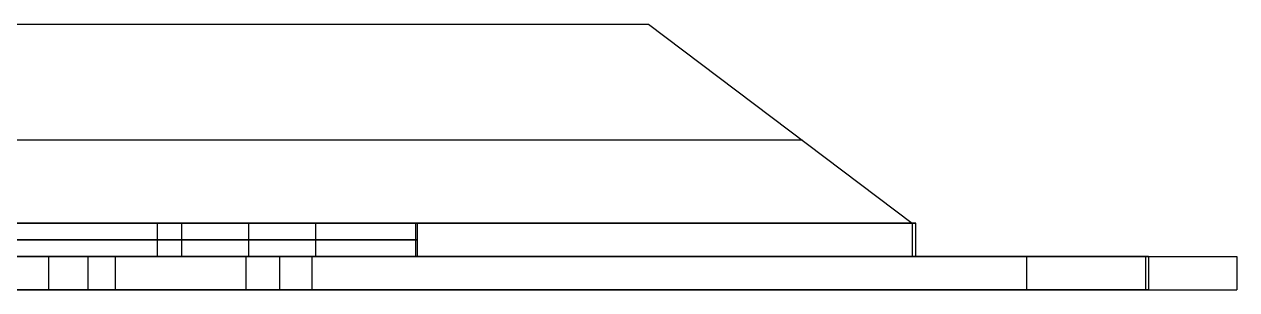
# Model space of a CAD drawing. Header units: millimetres. Extents: x -1533 to 16534, y -9814 to -2517.
# Drawn here: x 518 to 1101, y -9093 to -8965 of the extents above; entities that cross this region are included whole.
import ezdxf

# ---------------------------------------------------------------- set-up
doc = ezdxf.new("R2010")
doc.units = ezdxf.units.MM
doc.header["$MEASUREMENT"] = 0
doc.layers.add('DM', color=7, linetype='Continuous', true_color=0xbf3f3f)
doc.layers.add('LINEAS', color=5, linetype='Continuous', true_color=0x0000ff)

msp = doc.modelspace()

# ---------------------------------------------------------------- linework, layer by layer
at = {"layer": 'DM'}
for p, q in [((3.33077, -8964.96499, 921.95181), (817.79006, -8964.96499, 921.95181)), ((3.33077, -8964.96499, 937.97438), (817.79006, -8964.96499, 937.97438)), ((3.33077, -8964.96499, 929.9631), (817.79006, -8964.96499, 929.9631)), ((817.79006, -8964.96499, 921.95181), (817.79006, -8964.96499, 937.97438)), ((817.79006, -8964.96499, 921.95181), (944.49452, -9060.48257, 921.95181)), ((817.79006, -8964.96499, 937.97438), (944.49452, -9060.48257, 937.97438)), ((817.79006, -8964.96499, 929.9631), (944.49452, -9060.48257, 929.9631)), ((881.14229, -9012.72378, 921.95181), (881.14229, -9012.72378, 937.97438)), ((891.76929, -9020.73506, 921.95181), (341.52529, -9020.73506, 921.95181)), ((891.76929, -9020.73506, 937.97438), (341.52529, -9020.73506, 937.97438)), ((706.60924, -9060.48257, 1048.19949), (341.52529, -9060.48257, 1048.19949)), ((456.80006, -9060.48257, 807.89781), (706.60924, -9060.48257, 807.89781)), ((593.16624, -9060.48257, 921.95181), (462.93411, -9060.48257, 921.95181)), ((593.16624, -9060.48257, 937.97438), (462.93411, -9060.48257, 937.97438)), ((593.16624, -9060.48257, 929.9631), (462.93411, -9060.48257, 929.9631)), ((593.16624, -9060.48257, 921.95181), (462.93411, -9060.48257, 921.95181)), ((593.16624, -9060.48257, 937.97438), (462.93411, -9060.48257, 937.97438)), ((581.70465, -9076.50514, 807.89781), (581.70465, -9060.48257, 807.89781)), ((593.16624, -9060.48257, 937.97438), (593.16624, -9076.50514, 937.97438)), ((593.16624, -9060.48257, 921.95181), (593.16624, -9076.50514, 921.95181)), ((593.16624, -9060.48257, 921.95181), (593.16624, -9060.48257, 937.97438)), ((657.70701, -9060.48257, 921.95181), (593.16624, -9060.48257, 921.95181)), ((593.16624, -9060.48257, 937.97438), (657.70701, -9060.48257, 937.97438)), ((593.16624, -9060.48257, 929.9631), (593.16624, -9076.50514, 929.9631)), ((593.16624, -9060.48257, 937.97438), (593.16624, -9076.50514, 937.97438)), ((593.16624, -9060.48257, 921.95181), (593.16624, -9076.50514, 921.95181)), ((657.70701, -9060.48257, 921.95181), (593.16624, -9060.48257, 921.95181)), ((593.16624, -9060.48257, 937.97438), (657.70701, -9060.48257, 937.97438)), ((593.16624, -9060.48257, 921.95181), (593.16624, -9060.48257, 937.97438)), ((593.16624, -9060.48257, 929.9631), (593.16624, -9076.50514, 929.9631)), ((625.43663, -9060.48257, 937.97438), (625.43663, -9076.50514, 937.97438)), ((625.43663, -9060.48257, 921.95181), (625.43663, -9076.50514, 921.95181)), ((625.43663, -9060.48257, 937.97438), (625.43663, -9076.50514, 937.97438)), ((625.43663, -9060.48257, 921.95181), (625.43663, -9076.50514, 921.95181)), ((706.60924, -9060.48257, 921.95181), (657.70701, -9060.48257, 921.95181)), ((706.60924, -9060.48257, 937.97438), (657.70701, -9060.48257, 937.97438)), ((657.70701, -9060.48257, 937.97438), (657.70701, -9076.50514, 937.97438)), ((657.70701, -9060.48257, 921.95181), (657.70701, -9076.50514, 921.95181)), ((657.70701, -9060.48257, 937.97438), (657.70701, -9060.48257, 921.95181)), ((706.60924, -9060.48257, 929.9631), (657.70701, -9060.48257, 929.9631)), ((657.70701, -9060.48257, 929.9631), (657.70701, -9076.50514, 929.9631)), ((657.70701, -9060.48257, 937.97438), (657.70701, -9076.50514, 937.97438)), ((657.70701, -9060.48257, 921.95181), (657.70701, -9076.50514, 921.95181)), ((706.60924, -9060.48257, 921.95181), (657.70701, -9060.48257, 921.95181)), ((657.70701, -9060.48257, 937.97438), (657.70701, -9060.48257, 921.95181)), ((706.60924, -9060.48257, 937.97438), (657.70701, -9060.48257, 937.97438)), ((657.70701, -9060.48257, 929.9631), (657.70701, -9076.50514, 929.9631)), ((705.93509, -9076.50514, 921.95181), (705.93509, -9060.48257, 921.95181)), ((705.93509, -9060.48257, -260.15158), (705.93509, -9060.48257, 921.95181)), ((705.93509, -9076.50514, -260.15158), (705.93509, -9060.48257, -260.15158)), ((705.93509, -9060.48257, 921.95181), (946.23678, -9060.48257, 921.95181)), ((946.23678, -9060.48257, -260.15158), (705.93509, -9060.48257, -260.15158)), ((706.60924, -9076.50514, 921.95181), (706.60924, -9060.48257, 921.95181)), ((706.60924, -9076.50514, 937.97438), (706.60924, -9060.48257, 937.97438)), ((706.60924, -9060.48257, 921.95181), (706.60924, -9060.48257, 937.97438)), ((706.60924, -9076.50514, 929.9631), (706.60924, -9060.48257, 929.9631)), ((706.60924, -9076.50514, 1048.19949), (706.60924, -9060.48257, 1048.19949)), ((706.60924, -9076.50514, 807.89781), (706.60924, -9060.48257, 807.89781)), ((706.60924, -9060.48257, 807.89781), (706.60924, -9060.48257, 921.95181)), ((706.60924, -9076.50514, 921.95181), (706.60924, -9060.48257, 921.95181)), ((706.60924, -9076.50514, 937.97438), (706.60924, -9060.48257, 937.97438)), ((706.60924, -9060.48257, 937.97438), (706.60924, -9060.48257, 1048.19949)), ((706.60924, -9060.48257, 921.95181), (706.60924, -9060.48257, 937.97438)), ((706.60924, -9076.50514, 928.04865), (706.60924, -9060.48257, 928.04865)), ((944.49452, -9060.48257, 921.95181), (944.49452, -9060.48257, 937.97438)), ((944.49452, -9060.48257, 921.95181), (944.49452, -9076.50514, 921.95181)), ((944.49452, -9060.48257, 937.97438), (944.49452, -9076.50514, 937.97438)), ((944.49452, -9060.48257, 929.9631), (944.49452, -9076.50514, 929.9631)), ((946.23678, -9076.50514, 921.95181), (946.23678, -9060.48257, 921.95181)), ((946.23678, -9076.50514, -260.15158), (946.23678, -9060.48257, -260.15158)), ((946.23678, -9060.48257, 921.95181), (946.23678, -9060.48257, -260.15158)), ((706.60924, -9068.49385, 1048.19949), (341.52529, -9068.49385, 1048.19949)), ((456.80006, -9068.49385, 807.89781), (706.60924, -9068.49385, 807.89781)), ((593.16624, -9068.49385, 921.95181), (593.16624, -9068.49385, 937.97438)), ((593.16624, -9068.49385, 937.97438), (657.70701, -9068.49385, 937.97438)), ((657.70701, -9068.49385, 921.95181), (593.16624, -9068.49385, 921.95181)), ((593.16624, -9068.49385, 921.95181), (593.16624, -9068.49385, 937.97438)), ((593.16624, -9068.49385, 937.97438), (657.70701, -9068.49385, 937.97438)), ((657.70701, -9068.49385, 921.95181), (593.16624, -9068.49385, 921.95181)), ((657.70701, -9068.49385, 937.97438), (657.70701, -9068.49385, 921.95181)), ((657.70701, -9068.49385, 937.97438), (657.70701, -9068.49385, 921.95181)), ((706.60924, -9068.49385, 937.97438), (706.60924, -9068.49385, 921.95181)), ((706.60924, -9068.49385, 921.95181), (706.60924, -9068.49385, 937.97438)), ((706.60924, -9068.49385, 807.89781), (706.60924, -9068.49385, 921.95181)), ((706.60924, -9068.49385, 937.97438), (706.60924, -9068.49385, 1048.19949)), ((944.49452, -9068.49385, 921.95181), (944.49452, -9068.49385, 937.97438)), ((-129.33761, -9076.50514, -804.87119), (640.2641, -9076.50514, -804.87119)), ((529.29822, -9076.50514, -631.96596), (-129.33761, -9076.50514, -631.96596)), ((706.60924, -9076.50514, 1048.19949), (341.52529, -9076.50514, 1048.19949)), ((456.80006, -9076.50514, 807.89781), (706.60924, -9076.50514, 807.89781)), ((640.2641, -9076.50514, -717.82237), (529.29822, -9076.50514, -631.96596)), ((529.29822, -9076.50514, -631.96596), (529.29822, -9092.52771, -631.96596)), ((548.09424, -9076.50514, 542.55967), (1100.59311, -9076.50514, 542.55967)), ((548.09424, -9076.50514, 542.55967), (548.09424, -9092.52771, 542.55967)), ((655.92931, -9076.50514, 1128.85979), (548.09424, -9076.50514, 1128.85979)), ((548.09424, -9076.50514, 1128.85979), (548.09424, -9092.52771, 1128.85979)), ((548.09424, -9076.50514, 1128.85979), (548.09424, -9076.50514, 542.55967)), ((1056.66666, -9076.50514, -150.16172), (561.34076, -9076.50514, -150.16172)), ((561.34076, -9076.50514, -150.16172), (561.34076, -9092.52771, -150.16172)), ((561.34076, -9076.50514, -150.16172), (561.34076, -9076.50514, -459.00952)), ((561.34076, -9076.50514, -459.00952), (561.34076, -9092.52771, -459.00952)), ((624.13615, -9076.50514, 400.87437), (561.38638, -9076.50514, -110.06628)), ((561.38638, -9076.50514, -110.06628), (561.38638, -9092.52771, -110.06628)), ((561.38638, -9076.50514, -110.06628), (1058.14127, -9076.50514, -110.06628)), ((593.16624, -9076.50514, 921.95181), (593.16624, -9076.50514, 937.97438)), ((593.16624, -9076.50514, 937.97438), (657.70701, -9076.50514, 937.97438)), ((657.70701, -9076.50514, 921.95181), (593.16624, -9076.50514, 921.95181)), ((593.16624, -9076.50514, 929.9631), (657.70701, -9076.50514, 929.9631)), ((593.16624, -9076.50514, 921.95181), (593.16624, -9076.50514, 937.97438)), ((593.16624, -9076.50514, 937.97438), (657.70701, -9076.50514, 937.97438)), ((657.70701, -9076.50514, 921.95181), (593.16624, -9076.50514, 921.95181)), ((999.4473, -9076.50514, 400.87437), (624.13615, -9076.50514, 400.87437)), ((624.13615, -9076.50514, 400.87437), (624.13615, -9092.52771, 400.87437)), ((625.43663, -9076.50514, 937.97438), (625.43663, -9076.50514, 921.95181)), ((640.2641, -9076.50514, -804.87119), (640.2641, -9092.52771, -804.87119)), ((640.2641, -9076.50514, -804.87119), (640.2641, -9076.50514, -717.82237)), ((640.2641, -9076.50514, -717.82237), (640.2641, -9092.52771, -717.82237)), ((655.92931, -9076.50514, 1128.85979), (655.92931, -9092.52771, 1128.85979)), ((657.70701, -9076.50514, 937.97438), (657.70701, -9076.50514, 921.95181)), ((657.70701, -9076.50514, 937.97438), (657.70701, -9076.50514, 921.95181)), ((705.93509, -9076.50514, -260.15158), (705.93509, -9076.50514, 921.95181)), ((705.93509, -9076.50514, 921.95181), (946.23678, -9076.50514, 921.95181)), ((946.23678, -9076.50514, -260.15158), (705.93509, -9076.50514, -260.15158)), ((944.49452, -9076.50514, 921.95181), (706.60924, -9076.50514, 921.95181)), ((944.49452, -9076.50514, 937.97438), (706.60924, -9076.50514, 937.97438)), ((706.60924, -9076.50514, 937.97438), (706.60924, -9076.50514, 921.95181)), ((944.49452, -9076.50514, 929.9631), (706.60924, -9076.50514, 929.9631)), ((706.60924, -9076.50514, 807.89781), (706.60924, -9076.50514, 921.95181)), ((706.60924, -9076.50514, 937.97438), (706.60924, -9076.50514, 1048.19949)), ((706.60924, -9076.50514, 937.97438), (706.60924, -9076.50514, 921.95181)), ((825.55188, -9076.50514, 921.95181), (825.55188, -9076.50514, 937.97438)), ((944.49452, -9076.50514, 921.95181), (944.49452, -9076.50514, 937.97438)), ((946.23678, -9076.50514, 921.95181), (946.23678, -9076.50514, -260.15158)), ((999.4473, -9076.50514, 400.87437), (999.4473, -9092.52771, 400.87437)), ((1058.14127, -9076.50514, -110.06628), (999.4473, -9076.50514, 400.87437)), ((1056.66666, -9076.50514, -150.16172), (1056.66666, -9092.52771, -150.16172)), ((1058.14127, -9076.50514, -110.06628), (1058.14127, -9092.52771, -110.06628)), ((1100.59311, -9076.50514, 542.55967), (1100.59311, -9092.52771, 542.55967)), ((1100.59311, -9076.50514, 542.55967), (1100.59311, -9076.50514, 684.19599)), ((1100.59311, -9076.50514, 684.19599), (1100.59311, -9092.52771, 684.19599)), ((-129.33761, -9092.52771, -804.87119), (640.2641, -9092.52771, -804.87119)), ((529.29822, -9092.52771, -631.96596), (-129.33761, -9092.52771, -631.96596)), ((640.2641, -9092.52771, -717.82237), (529.29822, -9092.52771, -631.96596)), ((548.09424, -9092.52771, 542.55967), (1100.59311, -9092.52771, 542.55967)), ((655.92931, -9092.52771, 1128.85979), (548.09424, -9092.52771, 1128.85979)), ((548.09424, -9092.52771, 1128.85979), (548.09424, -9092.52771, 542.55967)), ((1056.66666, -9092.52771, -150.16172), (561.34076, -9092.52771, -150.16172)), ((561.34076, -9092.52771, -150.16172), (561.34076, -9092.52771, -459.00952)), ((624.13615, -9092.52771, 400.87437), (561.38638, -9092.52771, -110.06628)), ((561.38638, -9092.52771, -110.06628), (1058.14127, -9092.52771, -110.06628)), ((999.4473, -9092.52771, 400.87437), (624.13615, -9092.52771, 400.87437)), ((640.2641, -9092.52771, -804.87119), (640.2641, -9092.52771, -717.82237)), ((1058.14127, -9092.52771, -110.06628), (999.4473, -9092.52771, 400.87437)), ((1100.59311, -9092.52771, 542.55967), (1100.59311, -9092.52771, 684.19599))]:
    msp.add_line(p, q, dxfattribs=at)
at = {"layer": 'DM', "extrusion": (2.10076e-15, 1, -9.25876e-15)}
for centre in [(-613.62232, 8.7644, -9076.50514), (-613.62232, 8.7644, -9092.52771)]:
    msp.add_arc(centre, 470.68652, 199.73361128, 276.3772943, dxfattribs=at)
at = {"layer": 'DM', "extrusion": (-2.89257e-15, 1, -6.98327e-15)}
msp.add_arc((-655.92931, 684.19599, -9076.50514), 444.6638, 90, 180, dxfattribs=at)
at = {"layer": 'DM', "extrusion": (6.98327e-15, 1, 2.89257e-15)}
msp.add_arc((-655.92931, 684.19599, -9092.52771), 444.6638, 90, 180, dxfattribs=at)
at = {"layer": 'LINEAS'}
for p, q in [((-129.33761, -9076.50514, -631.96596), (529.29822, -9076.50514, -631.96596)), ((640.2641, -9076.50514, -804.87119), (-129.33761, -9076.50514, -804.87119)), ((529.29822, -9076.50514, -631.96596), (640.2641, -9076.50514, -717.82237)), ((548.09424, -9076.50514, 542.55967), (1100.59311, -9076.50514, 542.55967)), ((655.92931, -9076.50514, 1128.85979), (548.09424, -9076.50514, 1128.85979)), ((548.09424, -9076.50514, 1128.85979), (548.09424, -9076.50514, 542.55967)), ((1056.66666, -9076.50514, -150.16172), (561.34076, -9076.50514, -150.16172)), ((561.34076, -9076.50514, -150.16172), (561.34076, -9076.50514, -459.00952)), ((624.13615, -9076.50514, 400.87437), (561.38638, -9076.50514, -110.06628)), ((561.38638, -9076.50514, -110.06628), (1058.14127, -9076.50514, -110.06628)), ((999.4473, -9076.50514, 400.87437), (624.13615, -9076.50514, 400.87437)), ((640.2641, -9076.50514, -717.82237), (640.2641, -9076.50514, -804.87119)), ((1058.14127, -9076.50514, -110.06628), (999.4473, -9076.50514, 400.87437)), ((1100.59311, -9076.50514, 542.55967), (1100.59311, -9076.50514, 684.19599))]:
    msp.add_line(p, q, dxfattribs=at)
at = {"layer": 'LINEAS', "extrusion": (-2.27812e-19, 1, -1.00402e-14)}
msp.add_arc((-613.62232, 8.7644, -9076.50514), 470.68652, 199.73361128, 276.3772943, dxfattribs=at)
at = {"layer": 'LINEAS', "extrusion": (0, 1, -1.00406e-14)}
msp.add_arc((-655.92931, 684.19599, -9076.50514), 444.6638, 90, 180, dxfattribs=at)

doc.saveas('drawing.dxf')
